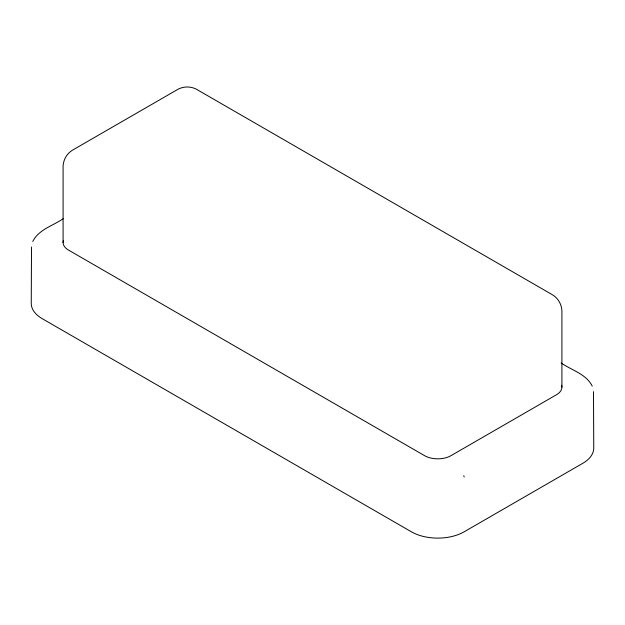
<?xml version="1.0" encoding="UTF-8"?>
<svg xmlns="http://www.w3.org/2000/svg" width="625" height="625" viewBox="0 0 625 625"><rect width="100%" height="100%" fill="white"/><g stroke="black" fill="none" stroke-linecap="round" stroke-linejoin="round"><path stroke-width="0.94" d="M31.508 247.016L31.25 303.406A37.297 21.531 0 0 0 42.172 318.633L411.398 531.805A37.297 21.531 0 0 0 464.148 531.805L582.828 463.281A37.297 21.531 0 0 0 593.75 448.055L593.492 391.664M32.766 241.477C38.656 229.492 52.922 225.836 63.148 218.734M561.148 362.977C571.555 370.273 586.195 373.906 592.234 386.133M463.797 475.703L464.148 476.984M561.914 387.148L561.914 311.016C561.648 304.461 558.242 298.289 552.594 294.867L196.555 89.312C190.789 86.211 183.664 86.211 177.906 89.312L72.406 150.219C66.758 153.633 63.352 159.805 63.086 166.367L63.086 242.5M561.633 385.281A18.648 10.766 0 0 1 556.453 394.766L450.961 455.672A18.648 10.766 0 0 1 424.586 455.672L68.547 250.109A18.648 10.766 0 0 1 63.367 240.625"/></g></svg>
